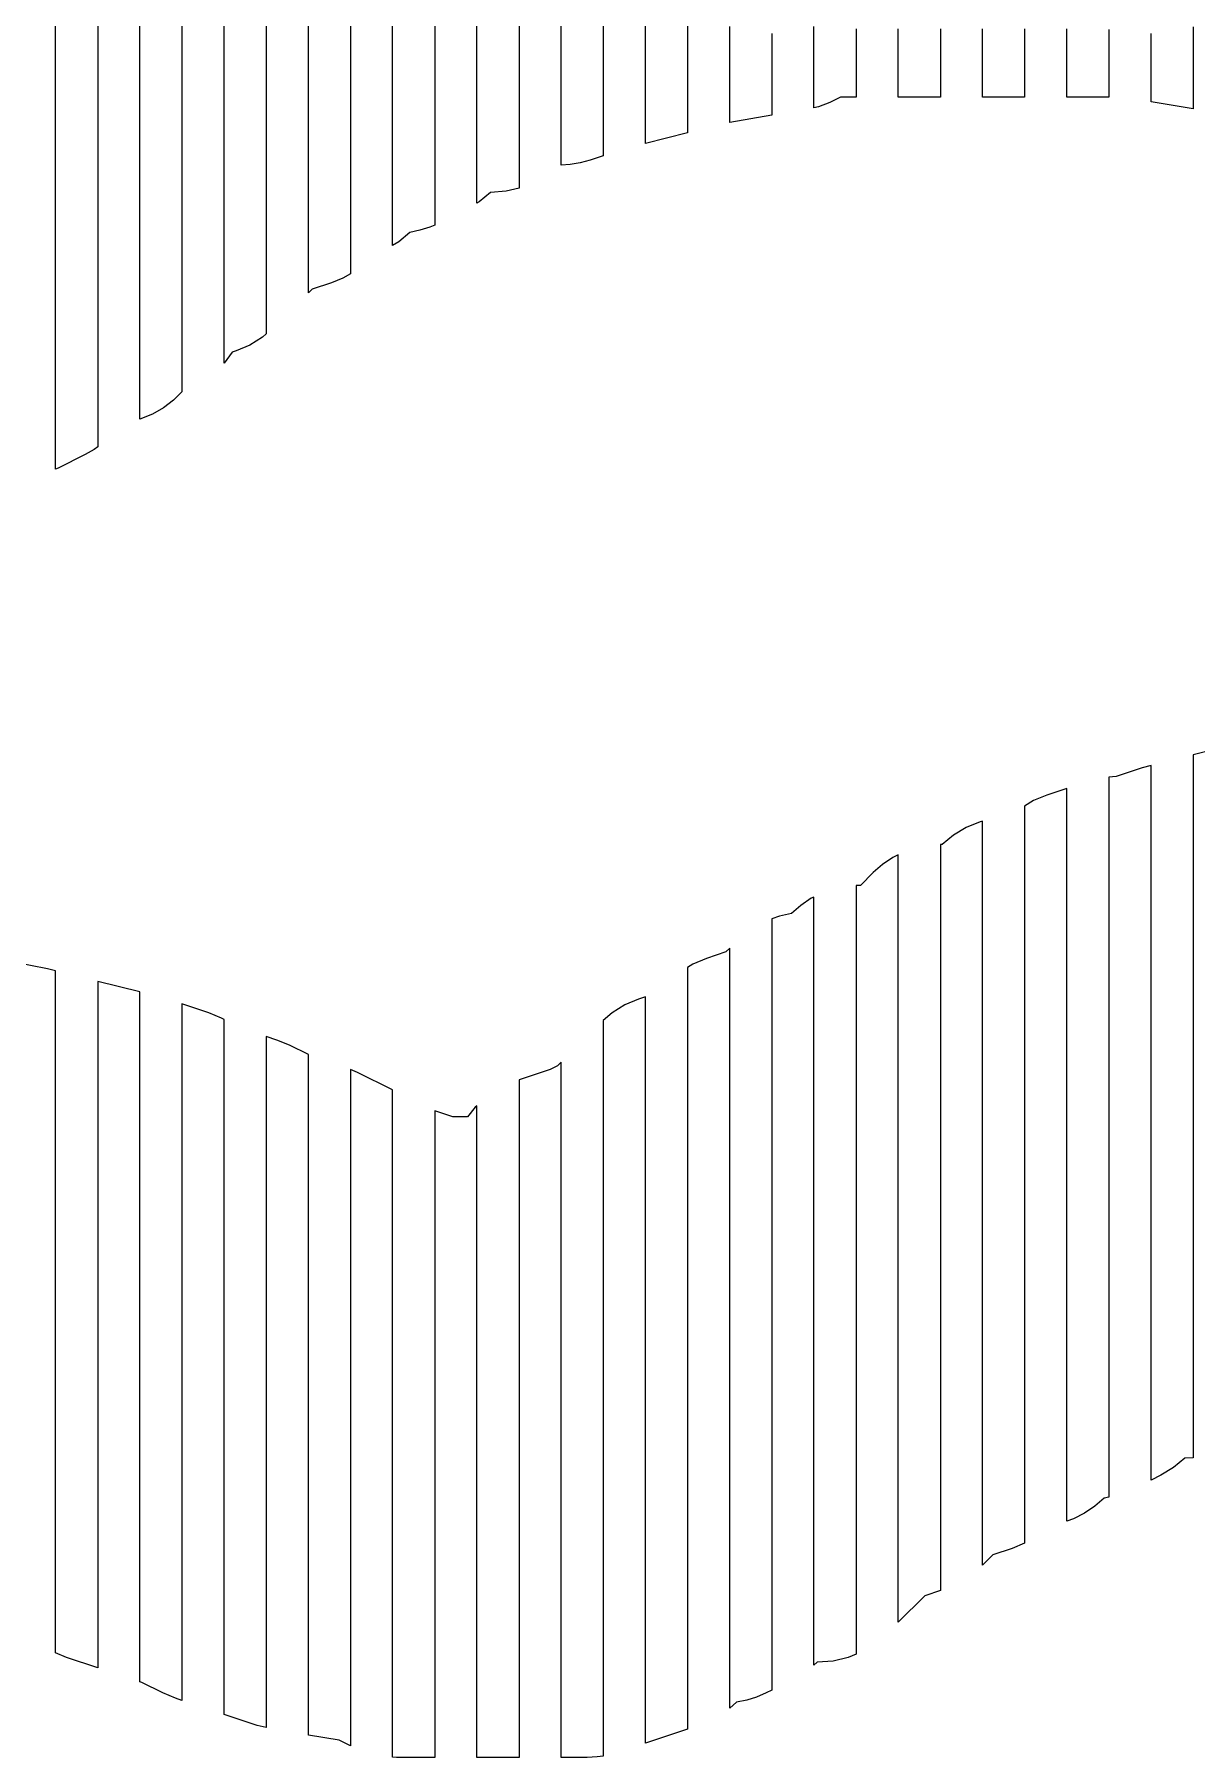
# Model space of a CAD drawing. Header units: millimetres. Extents: x -6 to 1890, y -8 to 898.
# Drawn here: x 623.6 to 733.9, y 462.7 to 626.4 of the extents above; entities that cross this region are included whole.
import ezdxf

# ---------------------------------------------------------------- set-up
doc = ezdxf.new("R2010")
doc.units = ezdxf.units.MM
doc.layers.add('PASSADAS_COMPLETAS', color=1, linetype='CONTINUOUS')
doc.layers.add('PECAS_2D', color=3, linetype='CONTINUOUS')

msp = doc.modelspace()

# ---------------------------------------------------------------- linework, layer by layer
at = {"layer": 'PASSADAS_COMPLETAS'}
for points in [[(685.578, 627.281), (685.578, 625.997), (685.578, 624.714), (685.578, 623.43), (685.578, 622.146), (685.578, 617.012), (681.578, 616.012), (681.578, 621.177), (681.578, 622.469), (681.578, 623.76), (681.578, 625.051), (681.578, 626.343), (681.578, 658.625)], [(677.578, 656.507), (677.578, 625.242), (677.578, 623.94), (677.578, 622.637), (677.578, 621.334), (677.578, 620.032), (677.578, 614.821), (676.326, 614.404), (675.386, 614.146), (674.422, 613.989), (673.578, 613.944), (673.578, 617.848), (673.578, 619.15), (673.578, 620.451), (673.578, 621.753), (673.578, 623.054), (673.578, 624.356), (673.578, 656.893)], [(669.578, 655.92), (669.578, 623.435), (669.578, 622.136), (669.578, 620.837), (669.578, 619.537), (669.578, 618.238), (669.578, 616.938), (669.578, 611.741), (668.37, 611.457), (666.876, 611.352), (665.797, 610.451), (665.578, 610.319), (665.578, 615.442), (665.578, 616.723), (665.578, 618.003), (665.578, 619.284), (665.578, 620.565), (665.578, 621.845), (665.578, 653.863)], [(661.578, 652.336), (661.578, 619.918), (661.578, 618.622), (661.578, 617.325), (661.578, 616.028), (661.578, 614.732), (661.578, 613.435), (661.578, 608.248), (661.109, 608.044), (660.172, 607.752), (659.201, 607.554), (658.154, 606.655), (657.578, 606.296), (657.578, 611.454), (657.578, 612.744), (657.578, 614.034), (657.578, 615.323), (657.578, 616.613), (657.578, 617.903), (657.578, 651.434)], [(653.578, 650.654), (653.578, 616.688), (653.578, 615.382), (653.578, 614.075), (653.578, 612.769), (653.578, 611.463), (653.578, 610.156), (653.578, 608.85), (653.578, 603.624), (652.867, 603.219), (651.767, 602.77), (649.927, 602.157), (649.578, 601.808), (649.578, 606.981), (649.578, 608.274), (649.578, 609.567), (649.578, 610.86), (649.578, 612.154), (649.578, 648.362)], [(645.578, 647.006), (645.578, 609.537), (645.578, 608.245), (645.578, 606.953), (645.578, 605.661), (645.578, 604.368), (645.578, 597.908), (645.21, 597.593), (644.01, 596.852), (642.718, 596.307), (642.353, 596.185), (641.578, 595.146), (641.578, 600.357), (641.578, 601.66), (641.578, 602.963), (641.578, 604.266), (641.578, 605.568), (641.578, 606.871), (641.578, 608.174), (641.578, 643.349)], [(637.578, 642.702), (637.578, 605.311), (637.578, 604.022), (637.578, 602.733), (637.578, 601.443), (637.578, 600.154), (637.578, 598.865), (637.578, 597.575), (637.578, 592.418), (636.767, 591.613), (635.813, 590.887), (634.771, 590.293), (633.578, 589.813), (633.578, 594.944), (633.578, 596.227), (633.578, 597.509), (633.578, 598.792), (633.578, 600.074), (633.578, 601.357), (633.578, 602.64), (633.578, 639.836)], [(629.578, 637.708), (629.578, 600.137), (629.578, 598.841), (629.578, 597.546), (629.578, 596.25), (629.578, 594.954), (629.578, 593.659), (629.578, 592.363), (629.578, 587.181), (629.246, 586.942), (628.399, 586.46), (625.814, 585.167), (625.578, 585.065), (625.578, 590.28), (625.578, 591.583), (625.578, 592.887), (625.578, 594.19), (625.578, 595.494), (625.578, 596.798), (625.578, 634.603)], [(693.578, 626.458), (693.578, 625.161), (693.578, 623.864), (693.578, 618.674), (689.578, 618.008), (689.578, 623.212), (689.578, 624.513), (689.578, 625.814), (689.578, 627.115)], [(701.578, 626.875), (701.578, 625.58), (701.578, 624.285), (701.578, 620.4), (700.098, 620.4), (699.091, 619.879), (698.023, 619.487), (697.578, 619.384), (697.578, 624.539), (697.578, 625.827), (697.578, 627.116)], [(709.578, 626.875), (709.578, 625.58), (709.578, 624.285), (709.578, 620.4), (705.578, 620.4), (705.578, 624.285), (705.578, 625.58), (705.578, 626.875)], [(717.578, 626.875), (717.578, 625.58), (717.578, 624.285), (717.578, 620.4), (713.578, 620.4), (713.578, 624.285), (713.578, 625.58), (713.578, 626.875)], [(725.578, 626.814), (725.578, 625.531), (725.578, 624.249), (725.578, 620.4), (721.578, 620.4), (721.578, 624.285), (721.578, 625.58), (721.578, 626.875)], [(733.578, 627.087), (733.578, 625.79), (733.578, 624.492), (733.578, 623.194), (733.578, 619.301), (729.578, 619.968), (729.578, 623.849), (729.578, 625.143), (729.578, 626.437)], [(737.578, 558.936), (733.578, 557.936), (733.578, 552.8), (733.578, 551.517), (733.578, 550.233), (733.578, 548.949), (733.578, 547.665), (733.578, 546.381), (733.578, 545.097), (733.578, 543.813), (733.578, 542.529), (733.578, 541.246), (733.578, 539.962), (733.578, 538.678), (733.578, 537.394), (733.578, 536.11), (733.578, 534.826), (733.578, 532.258), (733.578, 501.446), (733.578, 500.162), (733.578, 498.878), (733.578, 497.594), (733.578, 496.31), (733.578, 495.026), (733.578, 491.175), (732.799, 491.139), (731.72, 490.238), (730.515, 489.514), (729.578, 489.046), (729.578, 494.268), (729.578, 495.574), (729.578, 496.879), (729.578, 498.185), (729.578, 499.49), (729.578, 500.796), (729.578, 533.435), (729.578, 534.741), (729.578, 536.047), (729.578, 537.352), (729.578, 538.658), (729.578, 539.963), (729.578, 541.269), (729.578, 542.575), (729.578, 543.88), (729.578, 545.186), (729.578, 546.491), (729.578, 547.797), (729.578, 549.102), (729.578, 550.408), (729.578, 551.714), (729.578, 556.936), (728.738, 556.698), (726.255, 555.871), (725.578, 555.805), (725.578, 550.646), (725.578, 549.356), (725.578, 548.066), (725.578, 546.776), (725.578, 545.486), (725.578, 544.196), (725.578, 542.906), (725.578, 541.616), (725.578, 540.326), (725.578, 539.036), (725.578, 537.746), (725.578, 536.456), (725.578, 535.166), (725.578, 533.876), (725.578, 532.586), (725.578, 530.006), (725.578, 499.047), (725.578, 497.757), (725.578, 496.468), (725.578, 495.178), (725.578, 493.888), (725.578, 492.598), (725.578, 491.308), (725.578, 487.438), (725.125, 487.341), (724.251, 486.573), (723.274, 485.915), (722.216, 485.387), (721.578, 485.166), (721.578, 490.32), (721.578, 491.608), (721.578, 492.897), (721.578, 494.185), (721.578, 495.474), (721.578, 496.762), (721.578, 530.262), (721.578, 531.55), (721.578, 532.839), (721.578, 534.127), (721.578, 535.416), (721.578, 536.704), (721.578, 537.993), (721.578, 539.281), (721.578, 540.569), (721.578, 541.858), (721.578, 543.146), (721.578, 544.435), (721.578, 545.723), (721.578, 547.012), (721.578, 548.3), (721.578, 549.589), (721.578, 554.742), (719.69, 554.113), (718.432, 553.586), (717.578, 553.066), (717.578, 547.88), (717.578, 546.583), (717.578, 545.287), (717.578, 543.99), (717.578, 542.694), (717.578, 541.397), (717.578, 540.101), (717.578, 538.804), (717.578, 537.508), (717.578, 536.211), (717.578, 534.915), (717.578, 533.618), (717.578, 532.322), (717.578, 531.025), (717.578, 529.729), (717.578, 528.432), (717.578, 494.724), (717.578, 493.427), (717.578, 492.131), (717.578, 490.834), (717.578, 489.538), (717.578, 488.241), (717.578, 483.055), (716.397, 482.557), (714.557, 481.944), (713.578, 480.965), (713.578, 486.104), (713.578, 487.388), (713.578, 488.673), (713.578, 489.957), (713.578, 491.242), (713.578, 492.527), (713.578, 527.212), (713.578, 528.497), (713.578, 529.782), (713.578, 531.066), (713.578, 532.351), (713.578, 533.636), (713.578, 534.92), (713.578, 536.205), (713.578, 537.49), (713.578, 538.774), (713.578, 540.059), (713.578, 541.344), (713.578, 542.628), (713.578, 543.913), (713.578, 545.198), (713.578, 546.482), (713.578, 551.621), (713.344, 551.566), (712.027, 551.03), (710.816, 550.3), (709.751, 549.41), (709.578, 549.406), (709.578, 544.253), (709.578, 542.965), (709.578, 541.677), (709.578, 540.389), (709.578, 539.101), (709.578, 537.813), (709.578, 536.525), (709.578, 535.237), (709.578, 533.949), (709.578, 532.66), (709.578, 531.372), (709.578, 530.084), (709.578, 528.796), (709.578, 527.508), (709.578, 526.22), (709.578, 490.154), (709.578, 488.866), (709.578, 487.578), (709.578, 486.289), (709.578, 485.001), (709.578, 483.713), (709.578, 478.561), (708.094, 478.066), (705.578, 475.55), (705.578, 480.756), (705.578, 482.057), (705.578, 483.359), (705.578, 484.66), (705.578, 485.961), (705.578, 487.263), (705.578, 488.564), (705.578, 523.703), (705.578, 525.004), (705.578, 526.306), (705.578, 527.607), (705.578, 528.908), (705.578, 530.21), (705.578, 531.511), (705.578, 532.813), (705.578, 534.114), (705.578, 535.416), (705.578, 536.717), (705.578, 538.018), (705.578, 539.32), (705.578, 540.621), (705.578, 541.923), (705.578, 543.224), (705.578, 548.43), (705.08, 548.184), (704.088, 547.519), (703.207, 546.744), (701.994, 545.532), (701.578, 545.512), (701.578, 540.297), (701.578, 538.994), (701.578, 537.69), (701.578, 536.387), (701.578, 535.083), (701.578, 533.779), (701.578, 532.476), (701.578, 531.172), (701.578, 529.869), (701.578, 528.565), (701.578, 527.261), (701.578, 525.958), (701.578, 524.654), (701.578, 523.351), (701.578, 522.047), (701.578, 485.546), (701.578, 484.242), (701.578, 482.939), (701.578, 481.635), (701.578, 480.331), (701.578, 479.028), (701.578, 477.724), (701.578, 472.51), (700.812, 472.192), (699.414, 471.859), (697.899, 471.75), (697.578, 471.482), (697.578, 475.39), (697.578, 476.693), (697.578, 477.995), (697.578, 479.298), (697.578, 480.601), (697.578, 481.903), (697.578, 519.681), (697.578, 520.983), (697.578, 522.286), (697.578, 523.589), (697.578, 524.891), (697.578, 526.194), (697.578, 527.497), (697.578, 528.799), (697.578, 530.102), (697.578, 531.405), (697.578, 532.707), (697.578, 534.01), (697.578, 535.313), (697.578, 536.615), (697.578, 537.918), (697.578, 539.221), (697.578, 544.431), (697.324, 544.306), (696.333, 543.641), (695.442, 542.857), (694.303, 542.621), (693.578, 542.37), (693.578, 537.229), (693.578, 535.944), (693.578, 534.658), (693.578, 533.373), (693.578, 532.088), (693.578, 530.802), (693.578, 529.517), (693.578, 528.232), (693.578, 526.946), (693.578, 525.661), (693.578, 524.376), (693.578, 523.09), (693.578, 521.805), (693.578, 520.52), (693.578, 519.234), (693.578, 517.949), (693.578, 516.664), (693.578, 480.675), (693.578, 479.389), (693.578, 478.104), (693.578, 476.819), (693.578, 475.533), (693.578, 474.248), (693.578, 469.107), (693.03, 468.832), (692.132, 468.442), (691.194, 468.15), (690.224, 467.952), (689.578, 467.398), (689.578, 472.554), (689.578, 473.843), (689.578, 475.132), (689.578, 476.421), (689.578, 477.71), (689.578, 513.8), (689.578, 515.089), (689.578, 516.378), (689.578, 517.667), (689.578, 518.956), (689.578, 520.245), (689.578, 521.533), (689.578, 522.822), (689.578, 524.111), (689.578, 525.4), (689.578, 526.689), (689.578, 527.978), (689.578, 529.267), (689.578, 530.556), (689.578, 531.845), (689.578, 533.134), (689.578, 534.423), (689.578, 539.578), (689.215, 539.215), (687.375, 538.602), (686.083, 538.057), (685.578, 537.745), (685.578, 531.285), (685.578, 528.701), (685.578, 527.409), (685.578, 526.117), (685.578, 524.825), (685.578, 523.533), (685.578, 522.241), (685.578, 520.949), (685.578, 519.657), (685.578, 518.365), (685.578, 517.073), (685.578, 515.78), (685.578, 514.488), (685.578, 513.196), (685.578, 511.904), (685.578, 477.019), (685.578, 475.727), (685.578, 474.435), (685.578, 473.143), (685.578, 471.851), (685.578, 470.559), (685.578, 469.267), (685.578, 465.391), (681.578, 464.057), (681.578, 467.924), (681.578, 469.213), (681.578, 470.502), (681.578, 471.79), (681.578, 473.079), (681.578, 474.368), (681.578, 475.657), (681.578, 507.879), (681.578, 509.168), (681.578, 510.457), (681.578, 511.746), (681.578, 513.035), (681.578, 514.324), (681.578, 515.613), (681.578, 516.902), (681.578, 518.19), (681.578, 519.479), (681.578, 520.768), (681.578, 522.057), (681.578, 523.346), (681.578, 524.635), (681.578, 525.924), (681.578, 527.213), (681.578, 528.502), (681.578, 534.946), (680.912, 534.724), (679.62, 534.179), (678.42, 533.438), (677.578, 532.717), (677.578, 526.247), (677.578, 524.953), (677.578, 523.66), (677.578, 522.366), (677.578, 521.072), (677.578, 519.778), (677.578, 518.484), (677.578, 517.19), (677.578, 515.896), (677.578, 514.602), (677.578, 513.308), (677.578, 512.014), (677.578, 510.721), (677.578, 509.427), (677.578, 508.133), (677.578, 506.839), (677.578, 505.545), (677.578, 474.491), (677.578, 473.197), (677.578, 471.904), (677.578, 470.61), (677.578, 469.316), (677.578, 468.022), (677.578, 466.728), (677.578, 462.846), (677.007, 462.754), (676.034, 462.701), (673.578, 462.701), (673.578, 466.586), (673.578, 467.882), (673.578, 469.177), (673.578, 470.472), (673.578, 471.767), (673.578, 473.062), (673.578, 502.848), (673.578, 504.143), (673.578, 505.438), (673.578, 506.733), (673.578, 508.028), (673.578, 509.323), (673.578, 510.618), (673.578, 511.913), (673.578, 513.208), (673.578, 514.503), (673.578, 515.798), (673.578, 517.093), (673.578, 518.388), (673.578, 519.684), (673.578, 520.979), (673.578, 522.274), (673.578, 523.569), (673.578, 528.749), (673.229, 528.399), (672.543, 528.056), (669.578, 527.068), (669.578, 520.632), (669.578, 519.344), (669.578, 518.057), (669.578, 516.77), (669.578, 515.482), (669.578, 514.195), (669.578, 512.908), (669.578, 511.62), (669.578, 510.333), (669.578, 509.046), (669.578, 506.471), (669.578, 505.183), (669.578, 503.896), (669.578, 502.609), (669.578, 501.321), (669.578, 473), (669.578, 471.713), (669.578, 470.425), (669.578, 469.138), (669.578, 467.851), (669.578, 466.563), (669.578, 462.701), (665.578, 462.701), (665.578, 466.57), (665.578, 467.86), (665.578, 469.15), (665.578, 470.44), (665.578, 471.729), (665.578, 473.019), (665.578, 501.392), (665.578, 503.972), (665.578, 505.262), (665.578, 506.551), (665.578, 507.841), (665.578, 509.131), (665.578, 510.42), (665.578, 511.71), (665.578, 513), (665.578, 514.289), (665.578, 515.579), (665.578, 516.869), (665.578, 518.159), (665.578, 524.607), (665.422, 524.456), (664.703, 523.557), (663.292, 523.557), (661.578, 524.129), (661.578, 520.208), (661.578, 518.901), (661.578, 517.594), (661.578, 516.287), (661.578, 514.98), (661.578, 513.673), (661.578, 512.366), (661.578, 511.059), (661.578, 509.752), (661.578, 508.445), (661.578, 507.138), (661.578, 505.831), (661.578, 504.524), (661.578, 473.157), (661.578, 471.85), (661.578, 470.543), (661.578, 469.236), (661.578, 467.929), (661.578, 466.622), (661.578, 462.701), (657.937, 462.701), (657.578, 462.729), (657.578, 466.609), (657.578, 467.903), (657.578, 469.196), (657.578, 470.489), (657.578, 471.783), (657.578, 473.076), (657.578, 506.703), (657.578, 507.997), (657.578, 509.29), (657.578, 510.583), (657.578, 511.877), (657.578, 513.17), (657.578, 514.464), (657.578, 515.757), (657.578, 517.05), (657.578, 518.344), (657.578, 519.637), (657.578, 520.93), (657.578, 522.224), (657.578, 526.104), (654.251, 527.767), (653.578, 528.046), (653.578, 524.192), (653.578, 522.907), (653.578, 521.622), (653.578, 520.337), (653.578, 519.053), (653.578, 517.768), (653.578, 516.483), (653.578, 515.198), (653.578, 513.913), (653.578, 512.629), (653.578, 511.344), (653.578, 510.059), (653.578, 508.774), (653.578, 507.49), (653.578, 474.085), (653.578, 472.8), (653.578, 471.516), (653.578, 470.231), (653.578, 468.946), (653.578, 467.661), (653.578, 463.807), (652.506, 464.343), (649.578, 464.831), (649.578, 467.416), (649.578, 468.708), (649.578, 470.001), (649.578, 471.293), (649.578, 472.586), (649.578, 473.879), (649.578, 510.069), (649.578, 511.362), (649.578, 512.655), (649.578, 513.947), (649.578, 515.24), (649.578, 516.532), (649.578, 517.825), (649.578, 519.117), (649.578, 520.41), (649.578, 521.702), (649.578, 522.995), (649.578, 524.287), (649.578, 525.58), (649.578, 529.458), (647.788, 530.352), (646.596, 530.846), (645.578, 531.186), (645.578, 527.324), (645.578, 526.037), (645.578, 524.75), (645.578, 523.463), (645.578, 522.175), (645.578, 520.888), (645.578, 519.601), (645.578, 518.314), (645.578, 517.027), (645.578, 515.74), (645.578, 514.452), (645.578, 513.165), (645.578, 511.878), (645.578, 475.837), (645.578, 474.55), (645.578, 473.263), (645.578, 471.976), (645.578, 470.689), (645.578, 469.402), (645.578, 465.54), (644.719, 465.754), (641.578, 466.8), (641.578, 470.683), (641.578, 471.978), (641.578, 473.272), (641.578, 474.566), (641.578, 475.861), (641.578, 477.155), (641.578, 513.396), (641.578, 514.691), (641.578, 515.985), (641.578, 517.279), (641.578, 518.574), (641.578, 519.868), (641.578, 521.162), (641.578, 522.457), (641.578, 523.751), (641.578, 525.045), (641.578, 526.34), (641.578, 527.634), (641.578, 528.928), (641.578, 532.811), (641.325, 532.938), (640.133, 533.431), (637.578, 534.283), (637.578, 530.392), (637.578, 529.095), (637.578, 527.798), (637.578, 526.501), (637.578, 525.204), (637.578, 523.907), (637.578, 522.61), (637.578, 521.313), (637.578, 520.016), (637.578, 518.719), (637.578, 517.422), (637.578, 516.124), (637.578, 514.827), (637.578, 479.807), (637.578, 478.51), (637.578, 477.213), (637.578, 475.916), (637.578, 474.619), (637.578, 473.322), (637.578, 472.025), (637.578, 468.134), (636.963, 468.339), (635.771, 468.832), (633.764, 469.836), (633.578, 469.898), (633.578, 473.752), (633.578, 475.037), (633.578, 476.322), (633.578, 477.607), (633.578, 478.891), (633.578, 480.176), (633.578, 516.149), (633.578, 517.434), (633.578, 518.719), (633.578, 520.004), (633.578, 521.289), (633.578, 522.573), (633.578, 523.858), (633.578, 525.143), (633.578, 526.428), (633.578, 527.712), (633.578, 528.997), (633.578, 530.282), (633.578, 531.567), (633.578, 535.421), (629.578, 536.421), (629.578, 532.51), (629.578, 531.206), (629.578, 529.902), (629.578, 528.598), (629.578, 527.294), (629.578, 525.991), (629.578, 524.687), (629.578, 523.383), (629.578, 522.079), (629.578, 520.775), (629.578, 519.472), (629.578, 518.168), (629.578, 516.864), (629.578, 482.965), (629.578, 481.662), (629.578, 480.358), (629.578, 479.054), (629.578, 477.75), (629.578, 476.446), (629.578, 475.143), (629.578, 471.231), (626.622, 472.217), (625.578, 472.657), (625.578, 477.838), (625.578, 479.133), (625.578, 480.428), (625.578, 481.724), (625.578, 483.019), (625.578, 484.314), (625.578, 516.696), (625.578, 517.992), (625.578, 519.287), (625.578, 520.582), (625.578, 521.878), (625.578, 523.173), (625.578, 524.468), (625.578, 525.763), (625.578, 527.059), (625.578, 528.354), (625.578, 529.649), (625.578, 530.945), (625.578, 532.24), (625.578, 533.535), (625.578, 537.421), (624.821, 537.599), (621.578, 538.248)]]:
    msp.add_lwpolyline(points, dxfattribs=at)
at = {"layer": 'PECAS_2D'}
for points in [[(685.578, 627.281), (685.578, 625.997), (685.578, 624.714), (685.578, 623.43), (685.578, 622.146), (685.578, 617.012), (681.578, 616.012), (681.578, 621.177), (681.578, 622.469), (681.578, 623.76), (681.578, 625.051), (681.578, 626.343), (681.578, 658.625)], [(677.578, 656.507), (677.578, 625.242), (677.578, 623.94), (677.578, 622.637), (677.578, 621.334), (677.578, 620.032), (677.578, 614.821), (676.326, 614.404), (675.386, 614.146), (674.422, 613.989), (673.578, 613.944), (673.578, 617.848), (673.578, 619.15), (673.578, 620.451), (673.578, 621.753), (673.578, 623.054), (673.578, 624.356), (673.578, 656.893)], [(669.578, 655.92), (669.578, 623.435), (669.578, 622.136), (669.578, 620.837), (669.578, 619.537), (669.578, 618.238), (669.578, 616.938), (669.578, 611.741), (668.37, 611.457), (666.876, 611.352), (665.797, 610.451), (665.578, 610.319), (665.578, 615.442), (665.578, 616.723), (665.578, 618.003), (665.578, 619.284), (665.578, 620.565), (665.578, 621.845), (665.578, 653.863)], [(661.578, 652.336), (661.578, 619.918), (661.578, 618.622), (661.578, 617.325), (661.578, 616.028), (661.578, 614.732), (661.578, 613.435), (661.578, 608.248), (661.109, 608.044), (660.172, 607.752), (659.201, 607.554), (658.154, 606.655), (657.578, 606.296), (657.578, 611.454), (657.578, 612.744), (657.578, 614.034), (657.578, 615.323), (657.578, 616.613), (657.578, 617.903), (657.578, 651.434)], [(653.578, 650.654), (653.578, 616.688), (653.578, 615.382), (653.578, 614.075), (653.578, 612.769), (653.578, 611.463), (653.578, 610.156), (653.578, 608.85), (653.578, 603.624), (652.867, 603.219), (651.767, 602.77), (649.927, 602.157), (649.578, 601.808), (649.578, 606.981), (649.578, 608.274), (649.578, 609.567), (649.578, 610.86), (649.578, 612.154), (649.578, 648.362)], [(645.578, 647.006), (645.578, 609.537), (645.578, 608.245), (645.578, 606.953), (645.578, 605.661), (645.578, 604.368), (645.578, 597.908), (645.21, 597.593), (644.01, 596.852), (642.718, 596.307), (642.353, 596.185), (641.578, 595.146), (641.578, 600.357), (641.578, 601.66), (641.578, 602.963), (641.578, 604.266), (641.578, 605.568), (641.578, 606.871), (641.578, 608.174), (641.578, 643.349)], [(637.578, 642.702), (637.578, 605.311), (637.578, 604.022), (637.578, 602.733), (637.578, 601.443), (637.578, 600.154), (637.578, 598.865), (637.578, 597.575), (637.578, 592.418), (636.767, 591.613), (635.813, 590.887), (634.771, 590.293), (633.578, 589.813), (633.578, 594.944), (633.578, 596.227), (633.578, 597.509), (633.578, 598.792), (633.578, 600.074), (633.578, 601.357), (633.578, 602.64), (633.578, 639.836)], [(629.578, 637.708), (629.578, 600.137), (629.578, 598.841), (629.578, 597.546), (629.578, 596.25), (629.578, 594.954), (629.578, 593.659), (629.578, 592.363), (629.578, 587.181), (629.246, 586.942), (628.399, 586.46), (625.814, 585.167), (625.578, 585.065), (625.578, 590.28), (625.578, 591.583), (625.578, 592.887), (625.578, 594.19), (625.578, 595.494), (625.578, 596.798), (625.578, 634.603)], [(693.578, 626.458), (693.578, 625.161), (693.578, 623.864), (693.578, 618.674), (689.578, 618.008), (689.578, 623.212), (689.578, 624.513), (689.578, 625.814), (689.578, 627.115)], [(701.578, 626.875), (701.578, 625.58), (701.578, 624.285), (701.578, 620.4), (700.098, 620.4), (699.091, 619.879), (698.023, 619.487), (697.578, 619.384), (697.578, 624.539), (697.578, 625.827), (697.578, 627.116)], [(709.578, 626.875), (709.578, 625.58), (709.578, 624.285), (709.578, 620.4), (705.578, 620.4), (705.578, 624.285), (705.578, 625.58), (705.578, 626.875)], [(717.578, 626.875), (717.578, 625.58), (717.578, 624.285), (717.578, 620.4), (713.578, 620.4), (713.578, 624.285), (713.578, 625.58), (713.578, 626.875)], [(725.578, 626.814), (725.578, 625.531), (725.578, 624.249), (725.578, 620.4), (721.578, 620.4), (721.578, 624.285), (721.578, 625.58), (721.578, 626.875)], [(733.578, 627.087), (733.578, 625.79), (733.578, 624.492), (733.578, 623.194), (733.578, 619.301), (729.578, 619.968), (729.578, 623.849), (729.578, 625.143), (729.578, 626.437)], [(737.578, 558.936), (733.578, 557.936), (733.578, 552.8), (733.578, 551.517), (733.578, 550.233), (733.578, 548.949), (733.578, 547.665), (733.578, 546.381), (733.578, 545.097), (733.578, 543.813), (733.578, 542.529), (733.578, 541.246), (733.578, 539.962), (733.578, 538.678), (733.578, 537.394), (733.578, 536.11), (733.578, 534.826), (733.578, 532.258), (733.578, 501.446), (733.578, 500.162), (733.578, 498.878), (733.578, 497.594), (733.578, 496.31), (733.578, 495.026), (733.578, 491.175), (732.799, 491.139), (731.72, 490.238), (730.515, 489.514), (729.578, 489.046), (729.578, 494.268), (729.578, 495.574), (729.578, 496.879), (729.578, 498.185), (729.578, 499.49), (729.578, 500.796), (729.578, 533.435), (729.578, 534.741), (729.578, 536.047), (729.578, 537.352), (729.578, 538.658), (729.578, 539.963), (729.578, 541.269), (729.578, 542.575), (729.578, 543.88), (729.578, 545.186), (729.578, 546.491), (729.578, 547.797), (729.578, 549.102), (729.578, 550.408), (729.578, 551.714), (729.578, 556.936), (728.738, 556.698), (726.255, 555.871), (725.578, 555.805), (725.578, 550.646), (725.578, 549.356), (725.578, 548.066), (725.578, 546.776), (725.578, 545.486), (725.578, 544.196), (725.578, 542.906), (725.578, 541.616), (725.578, 540.326), (725.578, 539.036), (725.578, 537.746), (725.578, 536.456), (725.578, 535.166), (725.578, 533.876), (725.578, 532.586), (725.578, 530.006), (725.578, 499.047), (725.578, 497.757), (725.578, 496.468), (725.578, 495.178), (725.578, 493.888), (725.578, 492.598), (725.578, 491.308), (725.578, 487.438), (725.125, 487.341), (724.251, 486.573), (723.274, 485.915), (722.216, 485.387), (721.578, 485.166), (721.578, 490.32), (721.578, 491.608), (721.578, 492.897), (721.578, 494.185), (721.578, 495.474), (721.578, 496.762), (721.578, 530.262), (721.578, 531.55), (721.578, 532.839), (721.578, 534.127), (721.578, 535.416), (721.578, 536.704), (721.578, 537.993), (721.578, 539.281), (721.578, 540.569), (721.578, 541.858), (721.578, 543.146), (721.578, 544.435), (721.578, 545.723), (721.578, 547.012), (721.578, 548.3), (721.578, 549.589), (721.578, 554.742), (719.69, 554.113), (718.432, 553.586), (717.578, 553.066), (717.578, 547.88), (717.578, 546.583), (717.578, 545.287), (717.578, 543.99), (717.578, 542.694), (717.578, 541.397), (717.578, 540.101), (717.578, 538.804), (717.578, 537.508), (717.578, 536.211), (717.578, 534.915), (717.578, 533.618), (717.578, 532.322), (717.578, 531.025), (717.578, 529.729), (717.578, 528.432), (717.578, 494.724), (717.578, 493.427), (717.578, 492.131), (717.578, 490.834), (717.578, 489.538), (717.578, 488.241), (717.578, 483.055), (716.397, 482.557), (714.557, 481.944), (713.578, 480.965), (713.578, 486.104), (713.578, 487.388), (713.578, 488.673), (713.578, 489.957), (713.578, 491.242), (713.578, 492.527), (713.578, 527.212), (713.578, 528.497), (713.578, 529.782), (713.578, 531.066), (713.578, 532.351), (713.578, 533.636), (713.578, 534.92), (713.578, 536.205), (713.578, 537.49), (713.578, 538.774), (713.578, 540.059), (713.578, 541.344), (713.578, 542.628), (713.578, 543.913), (713.578, 545.198), (713.578, 546.482), (713.578, 551.621), (713.344, 551.566), (712.027, 551.03), (710.816, 550.3), (709.751, 549.41), (709.578, 549.406), (709.578, 544.253), (709.578, 542.965), (709.578, 541.677), (709.578, 540.389), (709.578, 539.101), (709.578, 537.813), (709.578, 536.525), (709.578, 535.237), (709.578, 533.949), (709.578, 532.66), (709.578, 531.372), (709.578, 530.084), (709.578, 528.796), (709.578, 527.508), (709.578, 526.22), (709.578, 490.154), (709.578, 488.866), (709.578, 487.578), (709.578, 486.289), (709.578, 485.001), (709.578, 483.713), (709.578, 478.561), (708.094, 478.066), (705.578, 475.55), (705.578, 480.756), (705.578, 482.057), (705.578, 483.359), (705.578, 484.66), (705.578, 485.961), (705.578, 487.263), (705.578, 488.564), (705.578, 523.703), (705.578, 525.004), (705.578, 526.306), (705.578, 527.607), (705.578, 528.908), (705.578, 530.21), (705.578, 531.511), (705.578, 532.813), (705.578, 534.114), (705.578, 535.416), (705.578, 536.717), (705.578, 538.018), (705.578, 539.32), (705.578, 540.621), (705.578, 541.923), (705.578, 543.224), (705.578, 548.43), (705.08, 548.184), (704.088, 547.519), (703.207, 546.744), (701.994, 545.532), (701.578, 545.512), (701.578, 540.297), (701.578, 538.994), (701.578, 537.69), (701.578, 536.387), (701.578, 535.083), (701.578, 533.779), (701.578, 532.476), (701.578, 531.172), (701.578, 529.869), (701.578, 528.565), (701.578, 527.261), (701.578, 525.958), (701.578, 524.654), (701.578, 523.351), (701.578, 522.047), (701.578, 485.546), (701.578, 484.242), (701.578, 482.939), (701.578, 481.635), (701.578, 480.331), (701.578, 479.028), (701.578, 477.724), (701.578, 472.51), (700.812, 472.192), (699.414, 471.859), (697.899, 471.75), (697.578, 471.482), (697.578, 475.39), (697.578, 476.693), (697.578, 477.995), (697.578, 479.298), (697.578, 480.601), (697.578, 481.903), (697.578, 519.681), (697.578, 520.983), (697.578, 522.286), (697.578, 523.589), (697.578, 524.891), (697.578, 526.194), (697.578, 527.497), (697.578, 528.799), (697.578, 530.102), (697.578, 531.405), (697.578, 532.707), (697.578, 534.01), (697.578, 535.313), (697.578, 536.615), (697.578, 537.918), (697.578, 539.221), (697.578, 544.431), (697.324, 544.306), (696.333, 543.641), (695.442, 542.857), (694.303, 542.621), (693.578, 542.37), (693.578, 537.229), (693.578, 535.944), (693.578, 534.658), (693.578, 533.373), (693.578, 532.088), (693.578, 530.802), (693.578, 529.517), (693.578, 528.232), (693.578, 526.946), (693.578, 525.661), (693.578, 524.376), (693.578, 523.09), (693.578, 521.805), (693.578, 520.52), (693.578, 519.234), (693.578, 517.949), (693.578, 516.664), (693.578, 480.675), (693.578, 479.389), (693.578, 478.104), (693.578, 476.819), (693.578, 475.533), (693.578, 474.248), (693.578, 469.107), (693.03, 468.832), (692.132, 468.442), (691.194, 468.15), (690.224, 467.952), (689.578, 467.398), (689.578, 472.554), (689.578, 473.843), (689.578, 475.132), (689.578, 476.421), (689.578, 477.71), (689.578, 513.8), (689.578, 515.089), (689.578, 516.378), (689.578, 517.667), (689.578, 518.956), (689.578, 520.245), (689.578, 521.533), (689.578, 522.822), (689.578, 524.111), (689.578, 525.4), (689.578, 526.689), (689.578, 527.978), (689.578, 529.267), (689.578, 530.556), (689.578, 531.845), (689.578, 533.134), (689.578, 534.423), (689.578, 539.578), (689.215, 539.215), (687.375, 538.602), (686.083, 538.057), (685.578, 537.745), (685.578, 531.285), (685.578, 528.701), (685.578, 527.409), (685.578, 526.117), (685.578, 524.825), (685.578, 523.533), (685.578, 522.241), (685.578, 520.949), (685.578, 519.657), (685.578, 518.365), (685.578, 517.073), (685.578, 515.78), (685.578, 514.488), (685.578, 513.196), (685.578, 511.904), (685.578, 477.019), (685.578, 475.727), (685.578, 474.435), (685.578, 473.143), (685.578, 471.851), (685.578, 470.559), (685.578, 469.267), (685.578, 465.391), (681.578, 464.057), (681.578, 467.924), (681.578, 469.213), (681.578, 470.502), (681.578, 471.79), (681.578, 473.079), (681.578, 474.368), (681.578, 475.657), (681.578, 507.879), (681.578, 509.168), (681.578, 510.457), (681.578, 511.746), (681.578, 513.035), (681.578, 514.324), (681.578, 515.613), (681.578, 516.902), (681.578, 518.19), (681.578, 519.479), (681.578, 520.768), (681.578, 522.057), (681.578, 523.346), (681.578, 524.635), (681.578, 525.924), (681.578, 527.213), (681.578, 528.502), (681.578, 534.946), (680.912, 534.724), (679.62, 534.179), (678.42, 533.438), (677.578, 532.717), (677.578, 526.247), (677.578, 524.953), (677.578, 523.66), (677.578, 522.366), (677.578, 521.072), (677.578, 519.778), (677.578, 518.484), (677.578, 517.19), (677.578, 515.896), (677.578, 514.602), (677.578, 513.308), (677.578, 512.014), (677.578, 510.721), (677.578, 509.427), (677.578, 508.133), (677.578, 506.839), (677.578, 505.545), (677.578, 474.491), (677.578, 473.197), (677.578, 471.904), (677.578, 470.61), (677.578, 469.316), (677.578, 468.022), (677.578, 466.728), (677.578, 462.846), (677.007, 462.754), (676.034, 462.701), (673.578, 462.701), (673.578, 466.586), (673.578, 467.882), (673.578, 469.177), (673.578, 470.472), (673.578, 471.767), (673.578, 473.062), (673.578, 502.848), (673.578, 504.143), (673.578, 505.438), (673.578, 506.733), (673.578, 508.028), (673.578, 509.323), (673.578, 510.618), (673.578, 511.913), (673.578, 513.208), (673.578, 514.503), (673.578, 515.798), (673.578, 517.093), (673.578, 518.388), (673.578, 519.684), (673.578, 520.979), (673.578, 522.274), (673.578, 523.569), (673.578, 528.749), (673.229, 528.399), (672.543, 528.056), (669.578, 527.068), (669.578, 520.632), (669.578, 519.344), (669.578, 518.057), (669.578, 516.77), (669.578, 515.482), (669.578, 514.195), (669.578, 512.908), (669.578, 511.62), (669.578, 510.333), (669.578, 509.046), (669.578, 506.471), (669.578, 505.183), (669.578, 503.896), (669.578, 502.609), (669.578, 501.321), (669.578, 473), (669.578, 471.713), (669.578, 470.425), (669.578, 469.138), (669.578, 467.851), (669.578, 466.563), (669.578, 462.701), (665.578, 462.701), (665.578, 466.57), (665.578, 467.86), (665.578, 469.15), (665.578, 470.44), (665.578, 471.729), (665.578, 473.019), (665.578, 501.392), (665.578, 503.972), (665.578, 505.262), (665.578, 506.551), (665.578, 507.841), (665.578, 509.131), (665.578, 510.42), (665.578, 511.71), (665.578, 513), (665.578, 514.289), (665.578, 515.579), (665.578, 516.869), (665.578, 518.159), (665.578, 524.607), (665.422, 524.456), (664.703, 523.557), (663.292, 523.557), (661.578, 524.129), (661.578, 520.208), (661.578, 518.901), (661.578, 517.594), (661.578, 516.287), (661.578, 514.98), (661.578, 513.673), (661.578, 512.366), (661.578, 511.059), (661.578, 509.752), (661.578, 508.445), (661.578, 507.138), (661.578, 505.831), (661.578, 504.524), (661.578, 473.157), (661.578, 471.85), (661.578, 470.543), (661.578, 469.236), (661.578, 467.929), (661.578, 466.622), (661.578, 462.701), (657.937, 462.701), (657.578, 462.729), (657.578, 466.609), (657.578, 467.903), (657.578, 469.196), (657.578, 470.489), (657.578, 471.783), (657.578, 473.076), (657.578, 506.703), (657.578, 507.997), (657.578, 509.29), (657.578, 510.583), (657.578, 511.877), (657.578, 513.17), (657.578, 514.464), (657.578, 515.757), (657.578, 517.05), (657.578, 518.344), (657.578, 519.637), (657.578, 520.93), (657.578, 522.224), (657.578, 526.104), (654.251, 527.767), (653.578, 528.046), (653.578, 524.192), (653.578, 522.907), (653.578, 521.622), (653.578, 520.337), (653.578, 519.053), (653.578, 517.768), (653.578, 516.483), (653.578, 515.198), (653.578, 513.913), (653.578, 512.629), (653.578, 511.344), (653.578, 510.059), (653.578, 508.774), (653.578, 507.49), (653.578, 474.085), (653.578, 472.8), (653.578, 471.516), (653.578, 470.231), (653.578, 468.946), (653.578, 467.661), (653.578, 463.807), (652.506, 464.343), (649.578, 464.831), (649.578, 467.416), (649.578, 468.708), (649.578, 470.001), (649.578, 471.293), (649.578, 472.586), (649.578, 473.879), (649.578, 510.069), (649.578, 511.362), (649.578, 512.655), (649.578, 513.947), (649.578, 515.24), (649.578, 516.532), (649.578, 517.825), (649.578, 519.117), (649.578, 520.41), (649.578, 521.702), (649.578, 522.995), (649.578, 524.287), (649.578, 525.58), (649.578, 529.458), (647.788, 530.352), (646.596, 530.846), (645.578, 531.186), (645.578, 527.324), (645.578, 526.037), (645.578, 524.75), (645.578, 523.463), (645.578, 522.175), (645.578, 520.888), (645.578, 519.601), (645.578, 518.314), (645.578, 517.027), (645.578, 515.74), (645.578, 514.452), (645.578, 513.165), (645.578, 511.878), (645.578, 475.837), (645.578, 474.55), (645.578, 473.263), (645.578, 471.976), (645.578, 470.689), (645.578, 469.402), (645.578, 465.54), (644.719, 465.754), (641.578, 466.8), (641.578, 470.683), (641.578, 471.978), (641.578, 473.272), (641.578, 474.566), (641.578, 475.861), (641.578, 477.155), (641.578, 513.396), (641.578, 514.691), (641.578, 515.985), (641.578, 517.279), (641.578, 518.574), (641.578, 519.868), (641.578, 521.162), (641.578, 522.457), (641.578, 523.751), (641.578, 525.045), (641.578, 526.34), (641.578, 527.634), (641.578, 528.928), (641.578, 532.811), (641.325, 532.938), (640.133, 533.431), (637.578, 534.283), (637.578, 530.392), (637.578, 529.095), (637.578, 527.798), (637.578, 526.501), (637.578, 525.204), (637.578, 523.907), (637.578, 522.61), (637.578, 521.313), (637.578, 520.016), (637.578, 518.719), (637.578, 517.422), (637.578, 516.124), (637.578, 514.827), (637.578, 479.807), (637.578, 478.51), (637.578, 477.213), (637.578, 475.916), (637.578, 474.619), (637.578, 473.322), (637.578, 472.025), (637.578, 468.134), (636.963, 468.339), (635.771, 468.832), (633.764, 469.836), (633.578, 469.898), (633.578, 473.752), (633.578, 475.037), (633.578, 476.322), (633.578, 477.607), (633.578, 478.891), (633.578, 480.176), (633.578, 516.149), (633.578, 517.434), (633.578, 518.719), (633.578, 520.004), (633.578, 521.289), (633.578, 522.573), (633.578, 523.858), (633.578, 525.143), (633.578, 526.428), (633.578, 527.712), (633.578, 528.997), (633.578, 530.282), (633.578, 531.567), (633.578, 535.421), (629.578, 536.421), (629.578, 532.51), (629.578, 531.206), (629.578, 529.902), (629.578, 528.598), (629.578, 527.294), (629.578, 525.991), (629.578, 524.687), (629.578, 523.383), (629.578, 522.079), (629.578, 520.775), (629.578, 519.472), (629.578, 518.168), (629.578, 516.864), (629.578, 482.965), (629.578, 481.662), (629.578, 480.358), (629.578, 479.054), (629.578, 477.75), (629.578, 476.446), (629.578, 475.143), (629.578, 471.231), (626.622, 472.217), (625.578, 472.657), (625.578, 477.838), (625.578, 479.133), (625.578, 480.428), (625.578, 481.724), (625.578, 483.019), (625.578, 484.314), (625.578, 516.696), (625.578, 517.992), (625.578, 519.287), (625.578, 520.582), (625.578, 521.878), (625.578, 523.173), (625.578, 524.468), (625.578, 525.763), (625.578, 527.059), (625.578, 528.354), (625.578, 529.649), (625.578, 530.945), (625.578, 532.24), (625.578, 533.535), (625.578, 537.421), (624.821, 537.599), (621.578, 538.248)]]:
    msp.add_lwpolyline(points, dxfattribs=at)

doc.saveas('drawing.dxf')
